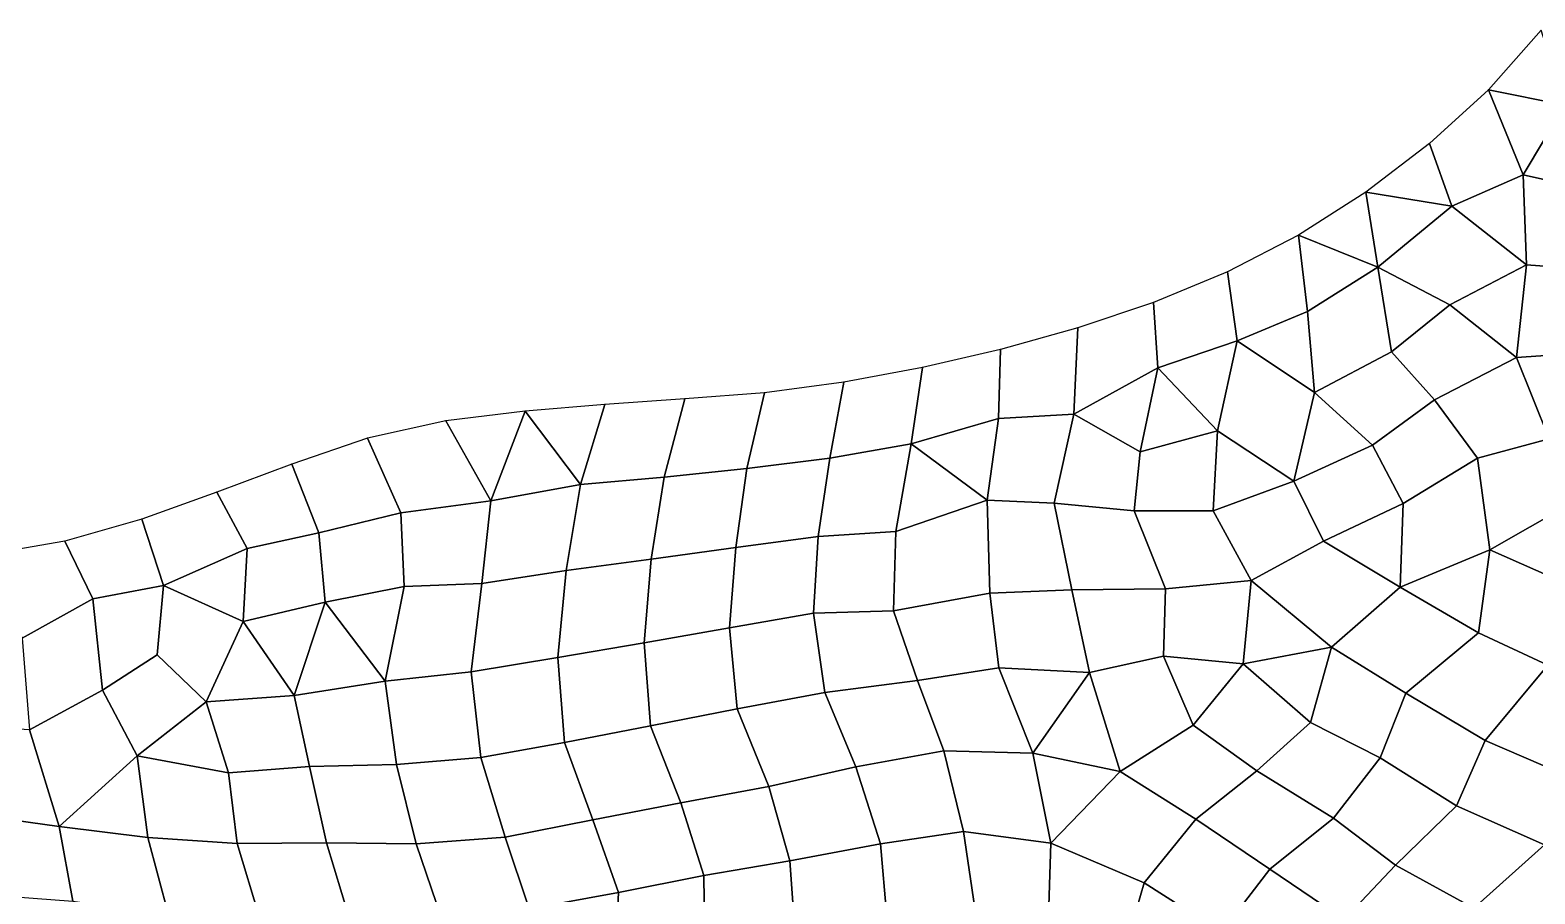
# Model space of a CAD drawing. Extents: x 380707 to 407438, y 6452841 to 6483357.
# Drawn here: x 386017 to 387707, y 6458027 to 6458998 of the extents above; entities that cross this region are included whole.
import ezdxf

# ---------------------------------------------------------------- set-up
doc = ezdxf.new("R2010")
doc.units = 0
for name, color, linetype in [('MESH_BOUND', 25, 'CONTINUOUS'), ('MESH_ELEMS', 18, 'CONTINUOUS'), ('MESH_NODES', 18, 'CONTINUOUS')]:
    doc.layers.add(name, color=color, linetype=linetype)

msp = doc.modelspace()

# ---------------------------------------------------------------- linework, layer by layer
at = {"layer": 'MESH_BOUND', "color": 25}
for points in [[(387714.579, 6458997.6, -0.377), (387655.426, 6458930.38, 0.384)], [(387655.426, 6458930.38, 0.384), (387588.991, 6458870.07, 0.742)], [(387588.991, 6458870.07, 0.742), (387517.517, 6458815.59, 0.727)], [(387517.517, 6458815.59, 0.727), (387441.823, 6458767, 1.089)], [(387441.823, 6458767, 1.089), (387361.964, 6458725.72, 1.188)], [(387361.964, 6458725.72, 1.188), (387279.052, 6458691.33, 0.968)], [(387279.052, 6458691.33, 0.968), (387193.738, 6458662.93, 0.858)], [(387193.738, 6458662.93, 0.858), (387107.093, 6458638.77, 0.764)], [(387107.093, 6458638.77, 0.764), (387019.503, 6458618.35, 0.332)], [(387019.503, 6458618.35, 0.332), (386931.125, 6458601.93, 1.043)], [(386931.125, 6458601.93, 1.043), (386842.034, 6458589.89, 1)], [(386842.034, 6458589.89, 1), (386752.329, 6458583.27, -0.306)], [(386572.975, 6458569.42, -0.145), (386483.815, 6458558.54, -0.243)], [(386662.608, 6458576.88, 0.199), (386572.975, 6458569.42, -0.145)], [(386752.329, 6458583.27, -0.306), (386662.608, 6458576.88, 0.199)], [(386483.815, 6458558.54, -0.243), (386396.02, 6458538.98, -0.235)], [(386396.02, 6458538.98, -0.235), (386310.99, 6458509.83, -0.636)], [(386310.99, 6458509.83, -0.636), (386226.725, 6458478.38, -0.86)], [(386226.725, 6458478.38, -0.86), (386142.207, 6458447.79, 0.421)], [(386142.207, 6458447.79, 0.421), (386055.725, 6458423.06, 1.326)], [(386055.725, 6458423.06, 1.326), (385967.145, 6458407.76, 1.077)]]:
    msp.add_polyline3d(points, dxfattribs=at)
at = {"layer": 'MESH_ELEMS', "color": 178}
for points in [[(387740.844, 6458913.17, -2.591), (387714.579, 6458997.6, -0.377), (387655.426, 6458930.38, 0.384), (387740.844, 6458913.17, -2.591)], [(387588.991, 6458870.07, 0.742), (387614.025, 6458799.77, -3.358), (387694.265, 6458834.92, -4.903), (387655.426, 6458930.38, 0.384)], [(387655.426, 6458930.38, 0.384), (387694.265, 6458834.92, -4.903), (387740.844, 6458913.17, -2.591), (387655.426, 6458930.38, 0.384)], [(387773.015, 6458817.42, -7.349), (387821.505, 6458889.63, -6.667), (387740.844, 6458913.17, -2.591), (387694.265, 6458834.92, -4.903)], [(387517.517, 6458815.59, 0.727), (387614.025, 6458799.77, -3.358), (387588.991, 6458870.07, 0.742), (387517.517, 6458815.59, 0.727)], [(387698.028, 6458733.93, -7.698), (387694.265, 6458834.92, -4.903), (387614.025, 6458799.77, -3.358), (387698.028, 6458733.93, -7.698)], [(387773.015, 6458817.42, -7.349), (387694.265, 6458834.92, -4.903), (387698.028, 6458733.93, -7.698), (387762.619, 6458728.91, -8.045)], [(387517.517, 6458815.59, 0.727), (387441.823, 6458767, 1.089), (387531.075, 6458731.25, -3.017), (387517.517, 6458815.59, 0.727)], [(387531.075, 6458731.25, -3.017), (387614.025, 6458799.77, -3.358), (387517.517, 6458815.59, 0.727), (387531.075, 6458731.25, -3.017)], [(387611.662, 6458688.79, -7.27), (387698.028, 6458733.93, -7.698), (387614.025, 6458799.77, -3.358), (387531.075, 6458731.25, -3.017)], [(387451.897, 6458681.46, -1.183), (387441.823, 6458767, 1.089), (387361.964, 6458725.72, 1.188), (387372.916, 6458648.38, -2.368)], [(387531.075, 6458731.25, -3.017), (387441.823, 6458767, 1.089), (387451.897, 6458681.46, -1.183), (387531.075, 6458731.25, -3.017)], [(387372.916, 6458648.38, -2.368), (387361.964, 6458725.72, 1.188), (387279.052, 6458691.33, 0.968), (387283.725, 6458617.93, -1.845)], [(387546.184, 6458635.88, -1.328), (387531.075, 6458731.25, -3.017), (387451.897, 6458681.46, -1.183), (387459.954, 6458590.16, -0.715)], [(387611.662, 6458688.79, -7.27), (387531.075, 6458731.25, -3.017), (387546.184, 6458635.88, -1.328), (387611.662, 6458688.79, -7.27)], [(387686.89, 6458629.75, -8.683), (387698.028, 6458733.93, -7.698), (387611.662, 6458688.79, -7.27), (387686.89, 6458629.75, -8.683)], [(387762.619, 6458728.91, -8.045), (387698.028, 6458733.93, -7.698), (387686.89, 6458629.75, -8.683), (387779.067, 6458636.05, -8.482)], [(387193.738, 6458662.93, 0.858), (387189.363, 6458565.79, -2.016), (387283.725, 6458617.93, -1.845), (387279.052, 6458691.33, 0.968)], [(387594.535, 6458582, -8.083), (387686.89, 6458629.75, -8.683), (387611.662, 6458688.79, -7.27), (387546.184, 6458635.88, -1.328)], [(387459.954, 6458590.16, -0.715), (387451.897, 6458681.46, -1.183), (387372.916, 6458648.38, -2.368), (387459.954, 6458590.16, -0.715)], [(387107.093, 6458638.77, 0.764), (387104.828, 6458561.23, -2.138), (387189.363, 6458565.79, -2.016), (387193.738, 6458662.93, 0.858)], [(387104.828, 6458561.23, -2.138), (387107.093, 6458638.77, 0.764), (387019.503, 6458618.35, 0.332), (387006.681, 6458532.57, -3.665)], [(387372.916, 6458648.38, -2.368), (387283.725, 6458617.93, -1.845), (387350.929, 6458547.32, -0.827), (387372.916, 6458648.38, -2.368)], [(387459.954, 6458590.16, -0.715), (387372.916, 6458648.38, -2.368), (387350.929, 6458547.32, -0.827), (387436.609, 6458490.54, -0.954)], [(387546.184, 6458635.88, -1.328), (387459.954, 6458590.16, -0.715), (387525.124, 6458530.92, -1.307), (387594.535, 6458582, -8.083)], [(387779.067, 6458636.05, -8.482), (387686.89, 6458629.75, -8.683), (387723.371, 6458538.34, -9.131), (387813.439, 6458558.45, -8.385)], [(387006.681, 6458532.57, -3.665), (387019.503, 6458618.35, 0.332), (386931.125, 6458601.93, 1.043), (386915.297, 6458516.53, -5.541)], [(387263.958, 6458523.76, -2.314), (387283.725, 6458617.93, -1.845), (387189.363, 6458565.79, -2.016), (387263.958, 6458523.76, -2.314)], [(387350.929, 6458547.32, -0.827), (387283.725, 6458617.93, -1.845), (387263.958, 6458523.76, -2.314), (387350.929, 6458547.32, -0.827)], [(387723.371, 6458538.34, -9.131), (387686.89, 6458629.75, -8.683), (387594.535, 6458582, -8.083), (387642.903, 6458516.66, -9.803)], [(386915.297, 6458516.53, -5.541), (386931.125, 6458601.93, 1.043), (386842.034, 6458589.89, 1), (386822.018, 6458504.91, -4.327)], [(386822.018, 6458504.91, -4.327), (386842.034, 6458589.89, 1), (386752.329, 6458583.27, -0.306), (386729.081, 6458495.24, -1.666)], [(387459.954, 6458590.16, -0.715), (387436.609, 6458490.54, -0.954), (387525.124, 6458530.92, -1.307), (387459.954, 6458590.16, -0.715)], [(386483.815, 6458558.54, -0.243), (386534.414, 6458468.57, -0.957), (386572.975, 6458569.42, -0.145), (386483.815, 6458558.54, -0.243)], [(386572.975, 6458569.42, -0.145), (386534.414, 6458468.57, -0.957), (386635.005, 6458486.96, -0.778), (386572.975, 6458569.42, -0.145)], [(386572.975, 6458569.42, -0.145), (386635.005, 6458486.96, -0.778), (386662.608, 6458576.88, 0.199), (386572.975, 6458569.42, -0.145)], [(386729.081, 6458495.24, -1.666), (386752.329, 6458583.27, -0.306), (386662.608, 6458576.88, 0.199), (386635.005, 6458486.96, -0.778)], [(387642.903, 6458516.66, -9.803), (387594.535, 6458582, -8.083), (387525.124, 6458530.92, -1.307), (387559.32, 6458465.62, -9.818)], [(386433.414, 6458455.04, -2.824), (386534.414, 6458468.57, -0.957), (386483.815, 6458558.54, -0.243), (386396.02, 6458538.98, -0.235)], [(387092.149, 6458469.26, -10.507), (387104.828, 6458561.23, -2.138), (387006.681, 6458532.57, -3.665), (387092.149, 6458469.26, -10.507)], [(387167.197, 6458465.75, -6.529), (387189.363, 6458565.79, -2.016), (387104.828, 6458561.23, -2.138), (387092.149, 6458469.26, -10.507)], [(387263.958, 6458523.76, -2.314), (387189.363, 6458565.79, -2.016), (387167.197, 6458465.75, -6.529), (387257.099, 6458457.36, -3.883)], [(386396.02, 6458538.98, -0.235), (386310.99, 6458509.83, -0.636), (386341.283, 6458432.66, -7.964), (386433.414, 6458455.04, -2.824)], [(387345.9, 6458457.29, -1.892), (387350.929, 6458547.32, -0.827), (387263.958, 6458523.76, -2.314), (387257.099, 6458457.36, -3.883)], [(387350.929, 6458547.32, -0.827), (387345.9, 6458457.29, -1.892), (387436.609, 6458490.54, -0.954), (387350.929, 6458547.32, -0.827)], [(387747.389, 6458465.1, -8.462), (387723.371, 6458538.34, -9.131), (387642.903, 6458516.66, -9.803), (387656.802, 6458413.48, -9.293)], [(386902.285, 6458428.6, -13.452), (386915.297, 6458516.53, -5.541), (386822.018, 6458504.91, -4.327), (386809.718, 6458415.97, -13.105)], [(386989.485, 6458434.14, -14.409), (387006.681, 6458532.57, -3.665), (386915.297, 6458516.53, -5.541), (386902.285, 6458428.6, -13.452)], [(387006.681, 6458532.57, -3.665), (386989.485, 6458434.14, -14.409), (387092.149, 6458469.26, -10.507), (387006.681, 6458532.57, -3.665)], [(387525.124, 6458530.92, -1.307), (387436.609, 6458490.54, -0.954), (387470.007, 6458423.15, -5.452), (387559.32, 6458465.62, -9.818)], [(387656.802, 6458413.48, -9.293), (387642.903, 6458516.66, -9.803), (387559.32, 6458465.62, -9.818), (387555.997, 6458371.66, -11.143)], [(386310.99, 6458509.83, -0.636), (386226.725, 6458478.38, -0.86), (386260.852, 6458414.98, -9.237), (386341.283, 6458432.66, -7.964)], [(386729.081, 6458495.24, -1.666), (386714.42, 6458403.02, -11.881), (386809.718, 6458415.97, -13.105), (386822.018, 6458504.91, -4.327)], [(386619.223, 6458390.06, -7.548), (386635.005, 6458486.96, -0.778), (386534.414, 6458468.57, -0.957), (386524.517, 6458375.58, -3.418)], [(386714.42, 6458403.02, -11.881), (386729.081, 6458495.24, -1.666), (386635.005, 6458486.96, -0.778), (386619.223, 6458390.06, -7.548)], [(387388.66, 6458379.15, -6.511), (387470.007, 6458423.15, -5.452), (387436.609, 6458490.54, -0.954), (387345.9, 6458457.29, -1.892)], [(386226.725, 6458478.38, -0.86), (386142.207, 6458447.79, 0.421), (386166.542, 6458373.47, -9.758), (386260.852, 6458414.98, -9.237)], [(386524.517, 6458375.58, -3.418), (386534.414, 6458468.57, -0.957), (386433.414, 6458455.04, -2.824), (386436.92, 6458372.34, -9.474)], [(387095.183, 6458364.57, -15.075), (387092.149, 6458469.26, -10.507), (386989.485, 6458434.14, -14.409), (386986.68, 6458344.95, -13.376)], [(387167.197, 6458465.75, -6.529), (387092.149, 6458469.26, -10.507), (387095.183, 6458364.57, -15.075), (387187.204, 6458368.67, -15.364)], [(386436.92, 6458372.34, -9.474), (386433.414, 6458455.04, -2.824), (386341.283, 6458432.66, -7.964), (386348.151, 6458354.76, -10.197)], [(387257.099, 6458457.36, -3.883), (387167.197, 6458465.75, -6.529), (387187.204, 6458368.67, -15.364), (387292.496, 6458369.48, -12.867)], [(387345.9, 6458457.29, -1.892), (387257.099, 6458457.36, -3.883), (387292.496, 6458369.48, -12.867), (387388.66, 6458379.15, -6.511)], [(387555.997, 6458371.66, -11.143), (387559.32, 6458465.62, -9.818), (387470.007, 6458423.15, -5.452), (387555.997, 6458371.66, -11.143)], [(387747.389, 6458465.1, -8.462), (387656.802, 6458413.48, -9.293), (387744.066, 6458375, -7.25), (387747.389, 6458465.1, -8.462)], [(386142.207, 6458447.79, 0.421), (386055.725, 6458423.06, 1.326), (386087.47, 6458358.35, -9.479), (386166.542, 6458373.47, -9.758)], [(386348.151, 6458354.76, -10.197), (386341.283, 6458432.66, -7.964), (386260.852, 6458414.98, -9.237), (386256.255, 6458332.8, -10.201)], [(386986.68, 6458344.95, -13.376), (386989.485, 6458434.14, -14.409), (386902.285, 6458428.6, -13.452), (386896.853, 6458342.25, -12.957)], [(386007.834, 6458314.12, -10.347), (386087.47, 6458358.35, -9.479), (386055.725, 6458423.06, 1.326), (385967.145, 6458407.76, 1.077)], [(386802.678, 6458325.74, -12.9), (386809.718, 6458415.97, -13.105), (386714.42, 6458403.02, -11.881), (386706.759, 6458309.02, -13.272)], [(386896.853, 6458342.25, -12.957), (386902.285, 6458428.6, -13.452), (386809.718, 6458415.97, -13.105), (386802.678, 6458325.74, -12.9)], [(387470.007, 6458423.15, -5.452), (387388.66, 6458379.15, -6.511), (387478.816, 6458303.92, -12.887), (387555.997, 6458371.66, -11.143)], [(386256.255, 6458332.8, -10.201), (386260.852, 6458414.98, -9.237), (386166.542, 6458373.47, -9.758), (386256.255, 6458332.8, -10.201)], [(386706.759, 6458309.02, -13.272), (386714.42, 6458403.02, -11.881), (386619.223, 6458390.06, -7.548), (386609.894, 6458292.41, -13.446)], [(387656.802, 6458413.48, -9.293), (387555.997, 6458371.66, -11.143), (387644.159, 6458320.27, -7.655), (387656.802, 6458413.48, -9.293)], [(387744.066, 6458375, -7.25), (387656.802, 6458413.48, -9.293), (387644.159, 6458320.27, -7.655), (387721.789, 6458283.99, -5.56)], [(386524.517, 6458375.58, -3.418), (386512.453, 6458276.17, -9.342), (386609.894, 6458292.41, -13.446), (386619.223, 6458390.06, -7.548)], [(386159.722, 6458295.49, -10.348), (386166.542, 6458373.47, -9.758), (386087.47, 6458358.35, -9.479), (386098.06, 6458255.86, -10.637)], [(386159.722, 6458295.49, -10.348), (386214.726, 6458242.63, -10.175), (386256.255, 6458332.8, -10.201), (386166.542, 6458373.47, -9.758)], [(386348.151, 6458354.76, -10.197), (386415.779, 6458265.93, -10.472), (386436.92, 6458372.34, -9.474), (386348.151, 6458354.76, -10.197)], [(386436.92, 6458372.34, -9.474), (386415.779, 6458265.93, -10.472), (386512.453, 6458276.17, -9.342), (386524.517, 6458375.58, -3.418)], [(387095.183, 6458364.57, -15.075), (386986.68, 6458344.95, -13.376), (387013.855, 6458266.52, -12.188), (387105.002, 6458280.81, -13.721)], [(387105.002, 6458280.81, -13.721), (387207.096, 6458275.47, -13.805), (387187.204, 6458368.67, -15.364), (387095.183, 6458364.57, -15.075)], [(387290.09, 6458293.92, -13.984), (387292.496, 6458369.48, -12.867), (387187.204, 6458368.67, -15.364), (387207.096, 6458275.47, -13.805)], [(387290.09, 6458293.92, -13.984), (387379.67, 6458285.36, -13.203), (387388.66, 6458379.15, -6.511), (387292.496, 6458369.48, -12.867)], [(387379.67, 6458285.36, -13.203), (387478.816, 6458303.92, -12.887), (387388.66, 6458379.15, -6.511), (387379.67, 6458285.36, -13.203)], [(387562.395, 6458252.42, -10.985), (387644.159, 6458320.27, -7.655), (387555.997, 6458371.66, -11.143), (387478.816, 6458303.92, -12.887)], [(386007.834, 6458314.12, -10.347), (386016.148, 6458210.97, -11.052), (386098.06, 6458255.86, -10.637), (386087.47, 6458358.35, -9.479)], [(386256.255, 6458332.8, -10.201), (386313.535, 6458249.57, -10.175), (386348.151, 6458354.76, -10.197), (386256.255, 6458332.8, -10.201)], [(386348.151, 6458354.76, -10.197), (386313.535, 6458249.57, -10.175), (386415.779, 6458265.93, -10.472), (386348.151, 6458354.76, -10.197)], [(386313.535, 6458249.57, -10.175), (386256.255, 6458332.8, -10.201), (386214.726, 6458242.63, -10.175), (386313.535, 6458249.57, -10.175)], [(386909.79, 6458253.29, -12.134), (386896.853, 6458342.25, -12.957), (386802.678, 6458325.74, -12.9), (386811.082, 6458234.6, -12.525)], [(386909.79, 6458253.29, -12.134), (387013.855, 6458266.52, -12.188), (386986.68, 6458344.95, -13.376), (386896.853, 6458342.25, -12.957)], [(386811.082, 6458234.6, -12.525), (386802.678, 6458325.74, -12.9), (386706.759, 6458309.02, -13.272), (386713.831, 6458215.54, -13.049)], [(387644.159, 6458320.27, -7.655), (387562.395, 6458252.42, -10.985), (387651.636, 6458199.33, -7.954), (387721.789, 6458283.99, -5.56)], [(386713.831, 6458215.54, -13.049), (386706.759, 6458309.02, -13.272), (386609.894, 6458292.41, -13.446), (386617.173, 6458197.02, -13.933)], [(387478.816, 6458303.92, -12.887), (387379.67, 6458285.36, -13.203), (387455.373, 6458219.44, -12.107), (387478.816, 6458303.92, -12.887)], [(387562.395, 6458252.42, -10.985), (387478.816, 6458303.92, -12.887), (387455.373, 6458219.44, -12.107), (387533.63, 6458179.76, -11.631)], [(386098.06, 6458255.86, -10.637), (386137.254, 6458181.79, -10.619), (386214.726, 6458242.63, -10.175), (386159.722, 6458295.49, -10.348)], [(386617.173, 6458197.02, -13.933), (386609.894, 6458292.41, -13.446), (386512.453, 6458276.17, -9.342), (386523.312, 6458179.95, -13.819)], [(387105.002, 6458280.81, -13.721), (387013.855, 6458266.52, -12.188), (387043.396, 6458187.66, -10.147), (387143.312, 6458184.78, -11.4)], [(387143.312, 6458184.78, -11.4), (387207.096, 6458275.47, -13.805), (387105.002, 6458280.81, -13.721), (387143.312, 6458184.78, -11.4)], [(387207.096, 6458275.47, -13.805), (387241.622, 6458164.27, -12.066), (387323.567, 6458216.5, -12.708), (387290.09, 6458293.92, -13.984)], [(387323.567, 6458216.5, -12.708), (387379.67, 6458285.36, -13.203), (387290.09, 6458293.92, -13.984), (387323.567, 6458216.5, -12.708)], [(387394.989, 6458165.22, -11.957), (387455.373, 6458219.44, -12.107), (387379.67, 6458285.36, -13.203), (387323.567, 6458216.5, -12.708)], [(387738.539, 6458161.86, -7.198), (387816.358, 6458233.34, -8.188), (387721.789, 6458283.99, -5.56), (387651.636, 6458199.33, -7.954)], [(386415.779, 6458265.93, -10.472), (386313.535, 6458249.57, -10.175), (386330.707, 6458169.95, -10.478), (386428.287, 6458172.36, -10.804)], [(386428.287, 6458172.36, -10.804), (386523.312, 6458179.95, -13.819), (386512.453, 6458276.17, -9.342), (386415.779, 6458265.93, -10.472)], [(386944.67, 6458169.62, -10.444), (387043.396, 6458187.66, -10.147), (387013.855, 6458266.52, -12.188), (386909.79, 6458253.29, -12.134)], [(387207.096, 6458275.47, -13.805), (387143.312, 6458184.78, -11.4), (387241.622, 6458164.27, -12.066), (387207.096, 6458275.47, -13.805)], [(386137.254, 6458181.79, -10.619), (386098.06, 6458255.86, -10.637), (386016.148, 6458210.97, -11.052), (386049.442, 6458102.55, -11.525)], [(386313.535, 6458249.57, -10.175), (386214.726, 6458242.63, -10.175), (386239.786, 6458162.88, -10.408), (386330.707, 6458169.95, -10.478)], [(386909.79, 6458253.29, -12.134), (386811.082, 6458234.6, -12.525), (386846.598, 6458147.51, -11.049), (386944.67, 6458169.62, -10.444)], [(387651.636, 6458199.33, -7.954), (387562.395, 6458252.42, -10.985), (387533.63, 6458179.76, -11.631), (387619.336, 6458125.8, -11.865)], [(386137.254, 6458181.79, -10.619), (386239.786, 6458162.88, -10.408), (386214.726, 6458242.63, -10.175), (386137.254, 6458181.79, -10.619)], [(386747.748, 6458129.19, -11.997), (386846.598, 6458147.51, -11.049), (386811.082, 6458234.6, -12.525), (386713.831, 6458215.54, -13.049)], [(386016.148, 6458210.97, -11.052), (385913.531, 6458217.67, -11.732), (385949.851, 6458116.25, -11.885), (386049.442, 6458102.55, -11.525)], [(386713.831, 6458215.54, -13.049), (386617.173, 6458197.02, -13.933), (386649.087, 6458109.85, -12.939), (386747.748, 6458129.19, -11.997)], [(387326.405, 6458110.63, -11.583), (387394.989, 6458165.22, -11.957), (387323.567, 6458216.5, -12.708), (387241.622, 6458164.27, -12.066)], [(387480.973, 6458111.96, -11.667), (387533.63, 6458179.76, -11.631), (387455.373, 6458219.44, -12.107), (387394.989, 6458165.22, -11.957)], [(386617.173, 6458197.02, -13.933), (386523.312, 6458179.95, -13.819), (386550.424, 6458090.64, -13.785), (386649.087, 6458109.85, -12.939)], [(387738.539, 6458161.86, -7.198), (387651.636, 6458199.33, -7.954), (387619.336, 6458125.8, -11.865), (387718.105, 6458082.03, -10.599)], [(386049.442, 6458102.55, -11.525), (386149.218, 6458090.16, -11.371), (386137.254, 6458181.79, -10.619), (386049.442, 6458102.55, -11.525)], [(386239.786, 6458162.88, -10.408), (386137.254, 6458181.79, -10.619), (386149.218, 6458090.16, -11.371), (386249.483, 6458083.23, -11.671)], [(386523.312, 6458179.95, -13.819), (386428.287, 6458172.36, -10.804), (386450.545, 6458082.88, -13.706), (386550.424, 6458090.64, -13.785)], [(387043.396, 6458187.66, -10.147), (386944.67, 6458169.62, -10.444), (386972.308, 6458083.07, -9.064), (387065.468, 6458097, -9.382)], [(387143.312, 6458184.78, -11.4), (387043.396, 6458187.66, -10.147), (387065.468, 6458097, -9.382), (387163.442, 6458083.87, -10.173)], [(387163.442, 6458083.87, -10.173), (387241.622, 6458164.27, -12.066), (387143.312, 6458184.78, -11.4), (387163.442, 6458083.87, -10.173)], [(387550.778, 6458059.2, -12.052), (387619.336, 6458125.8, -11.865), (387533.63, 6458179.76, -11.631), (387480.973, 6458111.96, -11.667)], [(386330.707, 6458169.95, -10.478), (386239.786, 6458162.88, -10.408), (386249.483, 6458083.23, -11.671), (386350.012, 6458084.21, -12.258)], [(386350.012, 6458084.21, -12.258), (386450.545, 6458082.88, -13.706), (386428.287, 6458172.36, -10.804), (386330.707, 6458169.95, -10.478)], [(386870.535, 6458063.95, -8.759), (386972.308, 6458083.07, -9.064), (386944.67, 6458169.62, -10.444), (386846.598, 6458147.51, -11.049)], [(387268.308, 6458039.25, -11.367), (387326.405, 6458110.63, -11.583), (387241.622, 6458164.27, -12.066), (387163.442, 6458083.87, -10.173)], [(387409.787, 6458054.45, -11.329), (387480.973, 6458111.96, -11.667), (387394.989, 6458165.22, -11.957), (387326.405, 6458110.63, -11.583)], [(386846.598, 6458147.51, -11.049), (386747.748, 6458129.19, -11.997), (386773.604, 6458047.52, -9.602), (386870.535, 6458063.95, -8.759)], [(386747.748, 6458129.19, -11.997), (386649.087, 6458109.85, -12.939), (386678.037, 6458028.22, -10.736), (386773.604, 6458047.52, -9.602)], [(385975.461, 6458025.26, -12.896), (386064.782, 6458018.45, -12.759), (386049.442, 6458102.55, -11.525), (385949.851, 6458116.25, -11.885)], [(387493.008, 6457998.05, -11.145), (387550.778, 6458059.2, -12.052), (387480.973, 6458111.96, -11.667), (387409.787, 6458054.45, -11.329)], [(387638.75, 6458010.64, -13.155), (387718.105, 6458082.03, -10.599), (387619.336, 6458125.8, -11.865), (387550.778, 6458059.2, -12.052)], [(386149.218, 6458090.16, -11.371), (386049.442, 6458102.55, -11.525), (386064.782, 6458018.45, -12.759), (386172.433, 6458003.16, -12.947)], [(386577.65, 6458010.05, -12.349), (386678.037, 6458028.22, -10.736), (386649.087, 6458109.85, -12.939), (386550.424, 6458090.64, -13.785)], [(386972.308, 6458083.07, -9.064), (386979.214, 6458000.7, -6.976), (387078.256, 6458010.56, -8.385), (387065.468, 6458097, -9.382)], [(387078.256, 6458010.56, -8.385), (387160.581, 6457989.87, -9.03), (387163.442, 6458083.87, -10.173), (387065.468, 6458097, -9.382)], [(387355.399, 6457983.81, -10.876), (387409.787, 6458054.45, -11.329), (387326.405, 6458110.63, -11.583), (387268.308, 6458039.25, -11.367)], [(386249.483, 6458083.23, -11.671), (386149.218, 6458090.16, -11.371), (386172.433, 6458003.16, -12.947), (386274.599, 6458000.17, -13.223)], [(386350.012, 6458084.21, -12.258), (386249.483, 6458083.23, -11.671), (386274.599, 6458000.17, -13.223), (386375.63, 6457998.92, -13.841)], [(386450.545, 6458082.88, -13.706), (386350.012, 6458084.21, -12.258), (386375.63, 6457998.92, -13.841), (386479.199, 6457999.37, -13.599)], [(386550.424, 6458090.64, -13.785), (386450.545, 6458082.88, -13.706), (386479.199, 6457999.37, -13.599), (386577.65, 6458010.05, -12.349)], [(386979.214, 6458000.7, -6.976), (386972.308, 6458083.07, -9.064), (386870.535, 6458063.95, -8.759), (386875.868, 6457985.47, -7.315)], [(387268.308, 6458039.25, -11.367), (387163.442, 6458083.87, -10.173), (387160.581, 6457989.87, -9.03), (387243.896, 6457953.91, -10.454)], [(387718.105, 6458082.03, -10.599), (387638.75, 6458010.64, -13.155), (387738.393, 6457965.7, -11.961), (387813.688, 6458041.02, -10.536)], [(386875.868, 6457985.47, -7.315), (386870.535, 6458063.95, -8.759), (386773.604, 6458047.52, -9.602), (386774.869, 6457961.42, -8.135)], [(386774.869, 6457961.42, -8.135), (386773.604, 6458047.52, -9.602), (386678.037, 6458028.22, -10.736), (386673.615, 6457940.78, -8.93)], [(387432.92, 6457942.09, -10.73), (387493.008, 6457998.05, -11.145), (387409.787, 6458054.45, -11.329), (387355.399, 6457983.81, -10.876)], [(387577.523, 6457943.6, -11.196), (387638.75, 6458010.64, -13.155), (387550.778, 6458059.2, -12.052), (387493.008, 6457998.05, -11.145)], [(386577.65, 6458010.05, -12.349), (386585.106, 6457934.05, -10.366), (386673.615, 6457940.78, -8.93), (386678.037, 6458028.22, -10.736)], [(387355.399, 6457983.81, -10.876), (387268.308, 6458039.25, -11.367), (387243.896, 6457953.91, -10.454), (387333.447, 6457898.35, -10.87)]]:
    msp.add_3dface(points, dxfattribs=at)
at = {"layer": 'MESH_NODES', "color": 18}
for p in [(387655.426, 6458930.38, 0.384), (387588.991, 6458870.07, 0.742), (387694.265, 6458834.92, -4.903), (387517.517, 6458815.59, 0.727), (387614.025, 6458799.77, -3.358), (387441.823, 6458767, 1.089), (387361.964, 6458725.72, 1.188), (387531.075, 6458731.25, -3.017), (387698.028, 6458733.93, -7.698), (387279.052, 6458691.33, 0.968), (387611.662, 6458688.79, -7.27), (387451.897, 6458681.46, -1.183), (387193.738, 6458662.93, 0.858), (387107.093, 6458638.77, 0.764), (387372.916, 6458648.38, -2.368), (387546.184, 6458635.88, -1.328), (387019.503, 6458618.35, 0.332), (387283.725, 6458617.93, -1.845), (387686.89, 6458629.75, -8.683), (386931.125, 6458601.93, 1.043), (386842.034, 6458589.89, 1), (387459.954, 6458590.16, -0.715), (386572.975, 6458569.42, -0.145), (386662.608, 6458576.88, 0.199), (386752.329, 6458583.27, -0.306), (387594.535, 6458582, -8.083), (386483.815, 6458558.54, -0.243), (387104.828, 6458561.23, -2.138), (387189.363, 6458565.79, -2.016), (386396.02, 6458538.98, -0.235), (387350.929, 6458547.32, -0.827), (386915.297, 6458516.53, -5.541), (387006.681, 6458532.57, -3.665), (387263.958, 6458523.76, -2.314), (387525.124, 6458530.92, -1.307), (387642.903, 6458516.66, -9.803), (386310.99, 6458509.83, -0.636), (386822.018, 6458504.91, -4.327), (386635.005, 6458486.96, -0.778), (386729.081, 6458495.24, -1.666), (387436.609, 6458490.54, -0.954), (386226.725, 6458478.38, -0.86), (386534.414, 6458468.57, -0.957), (387092.149, 6458469.26, -10.507), (386433.414, 6458455.04, -2.824), (387167.197, 6458465.75, -6.529), (387257.099, 6458457.36, -3.883), (387345.9, 6458457.29, -1.892), (387559.32, 6458465.62, -9.818), (386142.207, 6458447.79, 0.421), (386341.283, 6458432.66, -7.964), (386989.485, 6458434.14, -14.409), (386055.725, 6458423.06, 1.326), (386809.718, 6458415.97, -13.105), (386902.285, 6458428.6, -13.452), (387470.007, 6458423.15, -5.452), (386260.852, 6458414.98, -9.237), (386714.42, 6458403.02, -11.881), (387656.802, 6458413.48, -9.293), (386619.223, 6458390.06, -7.548), (386166.542, 6458373.47, -9.758), (386436.92, 6458372.34, -9.474), (386524.517, 6458375.58, -3.418), (387095.183, 6458364.57, -15.075), (387187.204, 6458368.67, -15.364), (387292.496, 6458369.48, -12.867), (387388.66, 6458379.15, -6.511), (387555.997, 6458371.66, -11.143), (386087.47, 6458358.35, -9.479), (386348.151, 6458354.76, -10.197), (386256.255, 6458332.8, -10.201), (386896.853, 6458342.25, -12.957), (386986.68, 6458344.95, -13.376), (386802.678, 6458325.74, -12.9), (387644.159, 6458320.27, -7.655), (386706.759, 6458309.02, -13.272), (387478.816, 6458303.92, -12.887), (386159.722, 6458295.49, -10.348), (386609.894, 6458292.41, -13.446), (387105.002, 6458280.81, -13.721), (387290.09, 6458293.92, -13.984), (387379.67, 6458285.36, -13.203), (386415.779, 6458265.93, -10.472), (386512.453, 6458276.17, -9.342), (387013.855, 6458266.52, -12.188), (387207.096, 6458275.47, -13.805), (386098.06, 6458255.86, -10.637), (386313.535, 6458249.57, -10.175), (386909.79, 6458253.29, -12.134), (387562.395, 6458252.42, -10.985), (386214.726, 6458242.63, -10.175), (386811.082, 6458234.6, -12.525), (386713.831, 6458215.54, -13.049), (387323.567, 6458216.5, -12.708), (387455.373, 6458219.44, -12.107), (386617.173, 6458197.02, -13.933), (387651.636, 6458199.33, -7.954), (386137.254, 6458181.79, -10.619), (386523.312, 6458179.95, -13.819), (387043.396, 6458187.66, -10.147), (387143.312, 6458184.78, -11.4), (387533.63, 6458179.76, -11.631), (386239.786, 6458162.88, -10.408), (386330.707, 6458169.95, -10.478), (386428.287, 6458172.36, -10.804), (386944.67, 6458169.62, -10.444), (387241.622, 6458164.27, -12.066), (387394.989, 6458165.22, -11.957), (386846.598, 6458147.51, -11.049), (386747.748, 6458129.19, -11.997), (387480.973, 6458111.96, -11.667), (387619.336, 6458125.8, -11.865), (386049.442, 6458102.55, -11.525), (386649.087, 6458109.85, -12.939), (387065.468, 6458097, -9.382), (387326.405, 6458110.63, -11.583), (386149.218, 6458090.16, -11.371), (386249.483, 6458083.23, -11.671), (386350.012, 6458084.21, -12.258), (386450.545, 6458082.88, -13.706), (386550.424, 6458090.64, -13.785), (386972.308, 6458083.07, -9.064), (387163.442, 6458083.87, -10.173), (386870.535, 6458063.95, -8.759), (386773.604, 6458047.52, -9.602), (387409.787, 6458054.45, -11.329), (387550.778, 6458059.2, -12.052), (386678.037, 6458028.22, -10.736), (387268.308, 6458039.25, -11.367)]:
    msp.add_point(p, dxfattribs=at)

doc.saveas('drawing.dxf')
